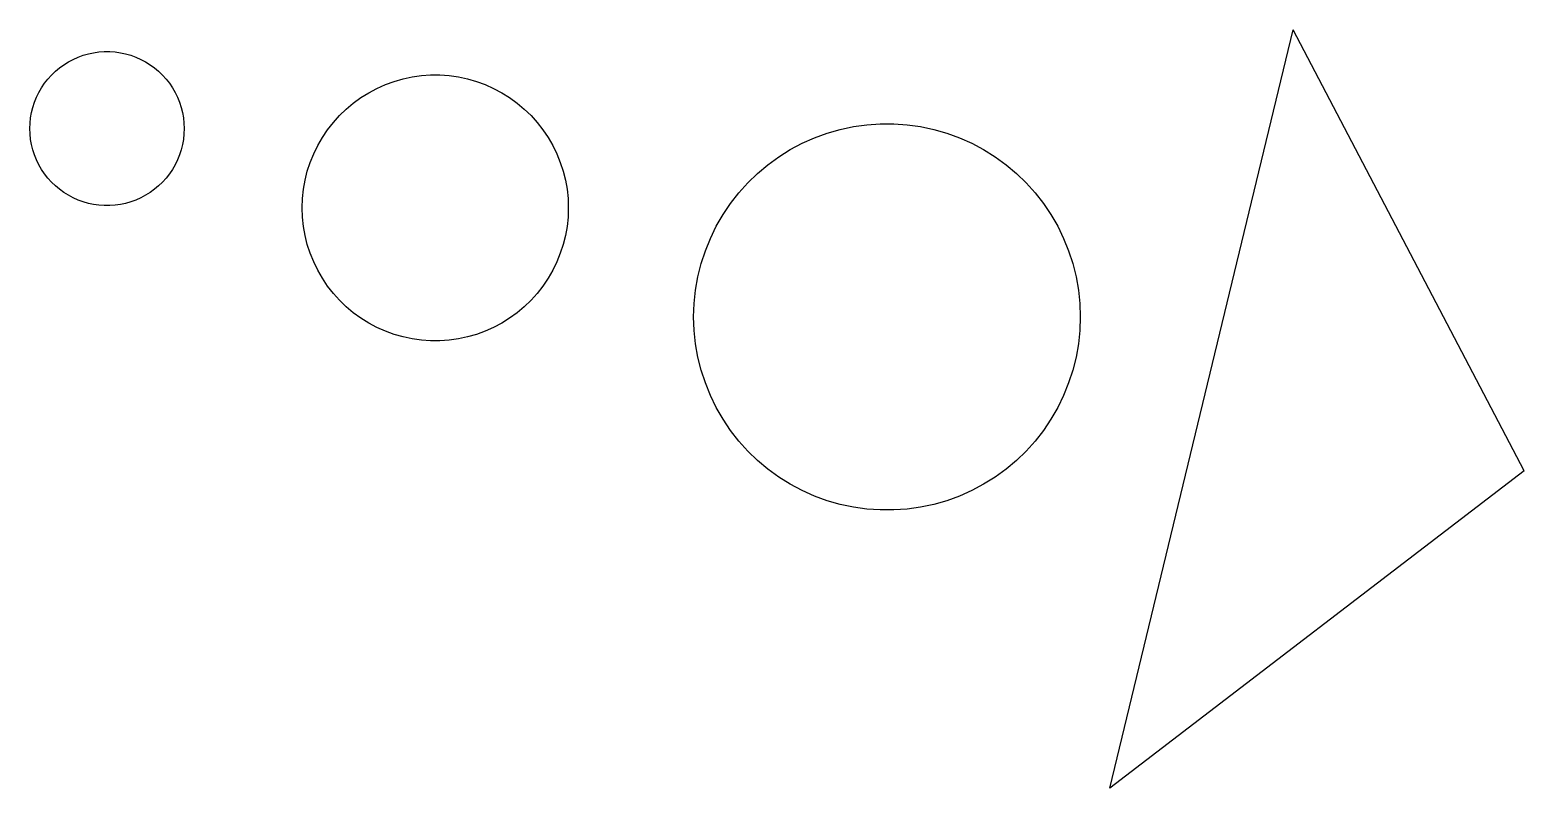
# Model space of a CAD drawing. Header units: inches. Extents: x 21905 to 29562, y 37649 to 43473.
# Drawn here: x 25575.83 to 25594.77, y 42059.09 to 42068.71 of the extents above; entities that cross this region are included whole.
import ezdxf

# ---------------------------------------------------------------- set-up
doc = ezdxf.new("R2010")
doc.units = ezdxf.units.IN
doc.header["$MEASUREMENT"] = 0

msp = doc.modelspace()

# ---------------------------------------------------------------- linework, layer by layer
for points in [[(25589.517, 42059.092), (25591.841, 42068.712)], [(25589.517, 42059.092), (25591.841, 42068.712)], [(25594.769, 42063.118), (25591.841, 42068.712)], [(25594.769, 42063.118), (25591.841, 42068.712)], [(25577.781, 42067.459), (25577.779, 42067.391), (25577.772, 42067.323), (25577.76, 42067.256), (25577.743, 42067.19), (25577.722, 42067.125), (25577.697, 42067.062), (25577.667, 42067), (25577.633, 42066.941), (25577.595, 42066.885), (25577.553, 42066.831), (25577.507, 42066.78), (25577.458, 42066.733), (25577.406, 42066.689), (25577.35, 42066.649), (25577.292, 42066.613), (25577.232, 42066.581), (25577.17, 42066.553), (25577.106, 42066.529), (25577.04, 42066.511), (25576.973, 42066.496), (25576.906, 42066.487), (25576.838, 42066.482), (25576.769, 42066.482), (25576.701, 42066.487), (25576.634, 42066.496), (25576.567, 42066.511), (25576.501, 42066.529), (25576.437, 42066.553), (25576.375, 42066.581), (25576.315, 42066.613), (25576.257, 42066.649), (25576.202, 42066.689), (25576.149, 42066.733), (25576.1, 42066.78), (25576.055, 42066.831), (25576.013, 42066.885), (25575.974, 42066.941), (25575.94, 42067), (25575.91, 42067.062), (25575.885, 42067.125), (25575.864, 42067.19), (25575.847, 42067.256), (25575.835, 42067.323), (25575.828, 42067.391), (25575.826, 42067.459), (25575.828, 42067.528), (25575.835, 42067.595), (25575.847, 42067.663), (25575.864, 42067.729), (25575.885, 42067.794), (25575.91, 42067.857), (25575.94, 42067.918), (25575.974, 42067.977), (25576.013, 42068.034), (25576.055, 42068.088), (25576.1, 42068.139), (25576.149, 42068.186), (25576.202, 42068.23), (25576.257, 42068.27), (25576.315, 42068.306), (25576.375, 42068.338), (25576.437, 42068.366), (25576.501, 42068.389), (25576.567, 42068.408), (25576.634, 42068.422), (25576.701, 42068.432), (25576.769, 42068.437), (25576.838, 42068.437), (25576.906, 42068.432), (25576.973, 42068.422), (25577.04, 42068.408), (25577.106, 42068.389), (25577.17, 42068.366), (25577.232, 42068.338), (25577.292, 42068.306), (25577.35, 42068.27), (25577.406, 42068.23), (25577.458, 42068.186), (25577.507, 42068.139), (25577.553, 42068.088), (25577.595, 42068.034), (25577.633, 42067.977), (25577.667, 42067.918), (25577.697, 42067.857), (25577.722, 42067.794), (25577.743, 42067.729), (25577.76, 42067.663), (25577.772, 42067.595), (25577.779, 42067.528), (25577.781, 42067.459)], [(25577.781, 42067.459), (25577.779, 42067.391), (25577.772, 42067.323), (25577.76, 42067.256), (25577.743, 42067.19), (25577.722, 42067.125), (25577.697, 42067.062), (25577.667, 42067), (25577.633, 42066.941), (25577.595, 42066.885), (25577.553, 42066.831), (25577.507, 42066.78), (25577.458, 42066.733), (25577.406, 42066.689), (25577.35, 42066.649), (25577.292, 42066.613), (25577.232, 42066.581), (25577.17, 42066.553), (25577.106, 42066.529), (25577.04, 42066.511), (25576.973, 42066.496), (25576.906, 42066.487), (25576.838, 42066.482), (25576.769, 42066.482), (25576.701, 42066.487), (25576.634, 42066.496), (25576.567, 42066.511), (25576.501, 42066.529), (25576.437, 42066.553), (25576.375, 42066.581), (25576.315, 42066.613), (25576.257, 42066.649), (25576.202, 42066.689), (25576.149, 42066.733), (25576.1, 42066.78), (25576.055, 42066.831), (25576.013, 42066.885), (25575.974, 42066.941), (25575.94, 42067), (25575.91, 42067.062), (25575.885, 42067.125), (25575.864, 42067.19), (25575.847, 42067.256), (25575.835, 42067.323), (25575.828, 42067.391), (25575.826, 42067.459), (25575.828, 42067.528), (25575.835, 42067.595), (25575.847, 42067.663), (25575.864, 42067.729), (25575.885, 42067.794), (25575.91, 42067.857), (25575.94, 42067.918), (25575.974, 42067.977), (25576.013, 42068.034), (25576.055, 42068.088), (25576.1, 42068.139), (25576.149, 42068.186), (25576.202, 42068.23), (25576.257, 42068.27), (25576.315, 42068.306), (25576.375, 42068.338), (25576.437, 42068.366), (25576.501, 42068.389), (25576.567, 42068.408), (25576.634, 42068.422), (25576.701, 42068.432), (25576.769, 42068.437), (25576.838, 42068.437), (25576.906, 42068.432), (25576.973, 42068.422), (25577.04, 42068.408), (25577.106, 42068.389), (25577.17, 42068.366), (25577.232, 42068.338), (25577.292, 42068.306), (25577.35, 42068.27), (25577.406, 42068.23), (25577.458, 42068.186), (25577.507, 42068.139), (25577.553, 42068.088), (25577.595, 42068.034), (25577.633, 42067.977), (25577.667, 42067.918), (25577.697, 42067.857), (25577.722, 42067.794), (25577.743, 42067.729), (25577.76, 42067.663), (25577.772, 42067.595), (25577.779, 42067.528), (25577.781, 42067.459)], [(25582.652, 42066.454), (25582.648, 42066.336), (25582.636, 42066.219), (25582.615, 42066.103), (25582.587, 42065.989), (25582.55, 42065.877), (25582.506, 42065.768), (25582.455, 42065.662), (25582.396, 42065.56), (25582.33, 42065.462), (25582.257, 42065.369), (25582.179, 42065.282), (25582.094, 42065.2), (25582.004, 42065.124), (25581.908, 42065.055), (25581.809, 42064.993), (25581.705, 42064.938), (25581.597, 42064.89), (25581.486, 42064.849), (25581.373, 42064.817), (25581.258, 42064.792), (25581.141, 42064.776), (25581.024, 42064.768), (25580.906, 42064.768), (25580.789, 42064.776), (25580.672, 42064.792), (25580.557, 42064.817), (25580.444, 42064.849), (25580.333, 42064.89), (25580.226, 42064.938), (25580.122, 42064.993), (25580.022, 42065.055), (25579.926, 42065.124), (25579.836, 42065.2), (25579.752, 42065.282), (25579.673, 42065.369), (25579.6, 42065.462), (25579.534, 42065.56), (25579.476, 42065.662), (25579.424, 42065.768), (25579.38, 42065.877), (25579.343, 42065.989), (25579.315, 42066.103), (25579.295, 42066.219), (25579.282, 42066.336), (25579.278, 42066.454), (25579.282, 42066.571), (25579.295, 42066.689), (25579.315, 42066.805), (25579.343, 42066.919), (25579.38, 42067.031), (25579.424, 42067.14), (25579.476, 42067.246), (25579.534, 42067.348), (25579.6, 42067.445), (25579.673, 42067.538), (25579.752, 42067.626), (25579.836, 42067.707), (25579.926, 42067.783), (25580.022, 42067.852), (25580.122, 42067.915), (25580.226, 42067.97), (25580.333, 42068.018), (25580.444, 42068.058), (25580.557, 42068.091), (25580.672, 42068.115), (25580.789, 42068.132), (25580.906, 42068.14), (25581.024, 42068.14), (25581.141, 42068.132), (25581.258, 42068.115), (25581.373, 42068.091), (25581.486, 42068.058), (25581.597, 42068.018), (25581.705, 42067.97), (25581.809, 42067.915), (25581.908, 42067.852), (25582.004, 42067.783), (25582.094, 42067.707), (25582.179, 42067.626), (25582.257, 42067.538), (25582.33, 42067.445), (25582.396, 42067.348), (25582.455, 42067.246), (25582.506, 42067.14), (25582.55, 42067.031), (25582.587, 42066.919), (25582.615, 42066.805), (25582.636, 42066.689), (25582.648, 42066.571), (25582.652, 42066.454)], [(25582.652, 42066.454), (25582.648, 42066.336), (25582.636, 42066.219), (25582.615, 42066.103), (25582.587, 42065.989), (25582.55, 42065.877), (25582.506, 42065.768), (25582.455, 42065.662), (25582.396, 42065.56), (25582.33, 42065.462), (25582.257, 42065.369), (25582.179, 42065.282), (25582.094, 42065.2), (25582.004, 42065.124), (25581.908, 42065.055), (25581.809, 42064.993), (25581.705, 42064.938), (25581.597, 42064.89), (25581.486, 42064.849), (25581.373, 42064.817), (25581.258, 42064.792), (25581.141, 42064.776), (25581.024, 42064.768), (25580.906, 42064.768), (25580.789, 42064.776), (25580.672, 42064.792), (25580.557, 42064.817), (25580.444, 42064.849), (25580.333, 42064.89), (25580.226, 42064.938), (25580.122, 42064.993), (25580.022, 42065.055), (25579.926, 42065.124), (25579.836, 42065.2), (25579.752, 42065.282), (25579.673, 42065.369), (25579.6, 42065.462), (25579.534, 42065.56), (25579.476, 42065.662), (25579.424, 42065.768), (25579.38, 42065.877), (25579.343, 42065.989), (25579.315, 42066.103), (25579.295, 42066.219), (25579.282, 42066.336), (25579.278, 42066.454), (25579.282, 42066.571), (25579.295, 42066.689), (25579.315, 42066.805), (25579.343, 42066.919), (25579.38, 42067.031), (25579.424, 42067.14), (25579.476, 42067.246), (25579.534, 42067.348), (25579.6, 42067.445), (25579.673, 42067.538), (25579.752, 42067.626), (25579.836, 42067.707), (25579.926, 42067.783), (25580.022, 42067.852), (25580.122, 42067.915), (25580.226, 42067.97), (25580.333, 42068.018), (25580.444, 42068.058), (25580.557, 42068.091), (25580.672, 42068.115), (25580.789, 42068.132), (25580.906, 42068.14), (25581.024, 42068.14), (25581.141, 42068.132), (25581.258, 42068.115), (25581.373, 42068.091), (25581.486, 42068.058), (25581.597, 42068.018), (25581.705, 42067.97), (25581.809, 42067.915), (25581.908, 42067.852), (25582.004, 42067.783), (25582.094, 42067.707), (25582.179, 42067.626), (25582.257, 42067.538), (25582.33, 42067.445), (25582.396, 42067.348), (25582.455, 42067.246), (25582.506, 42067.14), (25582.55, 42067.031), (25582.587, 42066.919), (25582.615, 42066.805), (25582.636, 42066.689), (25582.648, 42066.571), (25582.652, 42066.454)], [(25589.143, 42065.07), (25589.137, 42064.899), (25589.119, 42064.729), (25589.089, 42064.56), (25589.048, 42064.394), (25588.995, 42064.232), (25588.931, 42064.073), (25588.856, 42063.919), (25588.77, 42063.771), (25588.675, 42063.629), (25588.569, 42063.495), (25588.455, 42063.367), (25588.332, 42063.249), (25588.201, 42063.139), (25588.062, 42063.038), (25587.917, 42062.947), (25587.766, 42062.867), (25587.61, 42062.798), (25587.449, 42062.739), (25587.285, 42062.692), (25587.117, 42062.656), (25586.948, 42062.633), (25586.777, 42062.621), (25586.606, 42062.621), (25586.436, 42062.633), (25586.266, 42062.656), (25586.099, 42062.692), (25585.934, 42062.739), (25585.774, 42062.798), (25585.617, 42062.867), (25585.466, 42062.947), (25585.321, 42063.038), (25585.183, 42063.139), (25585.052, 42063.249), (25584.929, 42063.367), (25584.814, 42063.495), (25584.709, 42063.629), (25584.613, 42063.771), (25584.528, 42063.919), (25584.453, 42064.073), (25584.389, 42064.232), (25584.336, 42064.394), (25584.294, 42064.56), (25584.265, 42064.729), (25584.247, 42064.899), (25584.241, 42065.07), (25584.247, 42065.241), (25584.265, 42065.411), (25584.294, 42065.58), (25584.336, 42065.746), (25584.389, 42065.908), (25584.453, 42066.067), (25584.528, 42066.221), (25584.613, 42066.369), (25584.709, 42066.511), (25584.814, 42066.645), (25584.929, 42066.773), (25585.052, 42066.891), (25585.183, 42067.001), (25585.321, 42067.102), (25585.466, 42067.193), (25585.617, 42067.273), (25585.774, 42067.342), (25585.934, 42067.401), (25586.099, 42067.448), (25586.266, 42067.484), (25586.436, 42067.507), (25586.606, 42067.519), (25586.777, 42067.519), (25586.948, 42067.507), (25587.117, 42067.484), (25587.285, 42067.448), (25587.449, 42067.401), (25587.61, 42067.342), (25587.766, 42067.273), (25587.917, 42067.193), (25588.062, 42067.102), (25588.201, 42067.001), (25588.332, 42066.891), (25588.455, 42066.773), (25588.569, 42066.645), (25588.675, 42066.511), (25588.77, 42066.369), (25588.856, 42066.221), (25588.931, 42066.067), (25588.995, 42065.908), (25589.048, 42065.746), (25589.089, 42065.58), (25589.119, 42065.411), (25589.137, 42065.241), (25589.143, 42065.07)], [(25594.769, 42063.118), (25589.517, 42059.092)], [(25594.769, 42063.118), (25589.517, 42059.092)]]:
    msp.add_lwpolyline(points)

doc.saveas('drawing.dxf')
